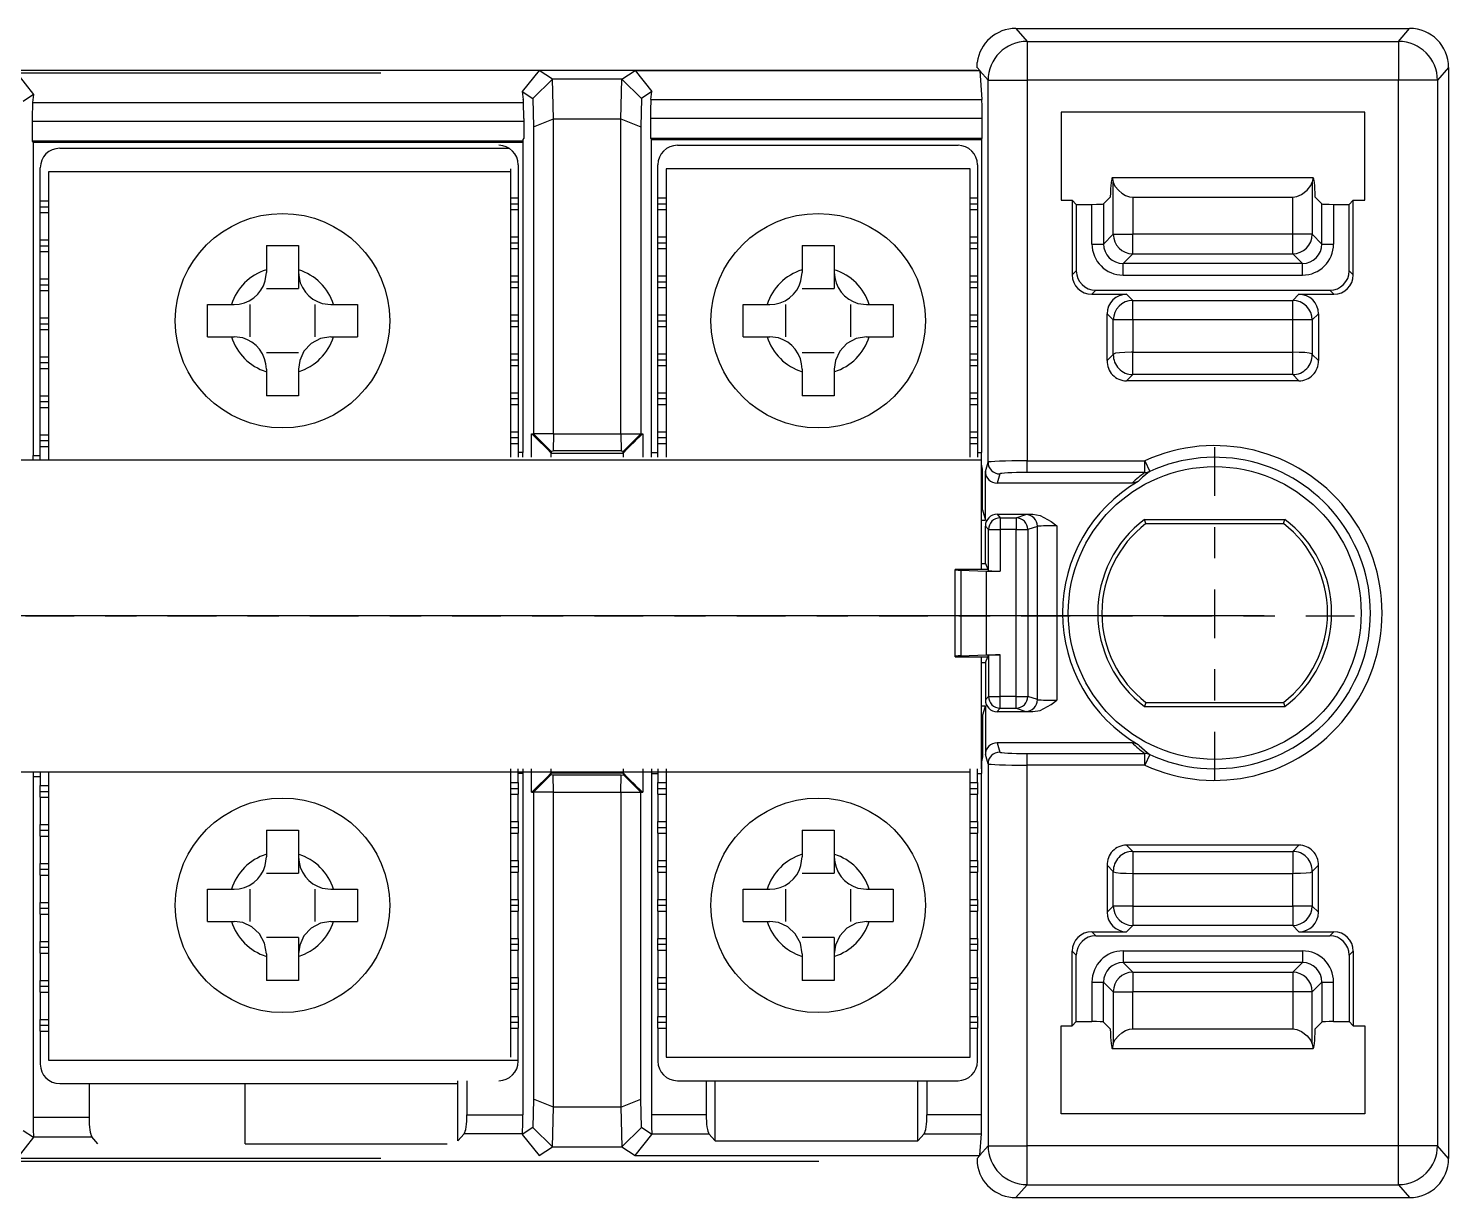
# Model space of a CAD drawing. Header units: millimetres. Extents: x 0 to 900, y 0 to 297.
# Drawn here: x 662.461 to 667.015, y 169.627 to 173.377 of the extents above; entities that cross this region are included whole.
import ezdxf

# ---------------------------------------------------------------- set-up
doc = ezdxf.new("R2010")
doc.units = ezdxf.units.MM
doc.linetypes.add('CENTER', pattern=[2, 1.25, -0.25, 0.25, -0.25])

# ---------------------------------------------------------------- blocks, each defined once
blk = doc.blocks.new('HFTB-303')
for p, q in [((42.961, 15.076), (53.061, 15.076)), ((42.961, 15.076), (43.246, 14.744)), ((52.776, 14.744), (53.061, 15.076)), ((43.246, 14.744), (52.776, 14.744)), ((43.246, 14.744), (43.246, 13.744)), ((52.776, 14.744), (52.776, 13.744)), ((41.969, 14), (6.092, 14)), ((17.332, 13.924), (17.762, 13.377)), ((26.668, 13.924), (17.332, 13.924)), ((30.729, 14), (30.299, 13.454)), ((31.073, 13.771), (30.729, 14)), ((32.849, 13.771), (33.193, 14)), ((33.193, 14), (33.624, 13.454)), ((33.193, 14), (42.034, 14)), ((42.034, 14), (41.969, 14.076)), ((42.035, 13.991), (42.089, 13.253)), ((42.246, 13.744), (42.035, 13.991)), ((54.061, 14.076), (53.776, 13.744)), ((54.061, 14.076), (54.061, -13.924)), ((30.568, 13.274), (31.073, 13.771)), ((31.099, 12.753), (31.073, 13.771)), ((32.849, 13.771), (31.073, 13.771)), ((32.823, 12.753), (32.849, 13.771)), ((32.849, 13.771), (33.355, 13.274)), ((42.246, 13.744), (43.246, 13.744)), ((42.246, 3.944), (42.246, 13.744)), ((52.776, 13.744), (43.246, 13.744)), ((43.246, 13.744), (43.246, 3.98)), ((53.776, 13.744), (52.776, 13.744)), ((52.776, -13.592), (52.776, 13.744)), ((53.776, 13.744), (53.776, -13.592)), ((17.762, 13.377), (17.494, 13.198)), ((17.762, 13.377), (17.737, 13.177)), ((17.737, 13.177), (30.329, 13.177)), ((30.299, 13.454), (30.324, 13.253)), ((30.299, 13.454), (30.568, 13.274)), ((30.568, 13.274), (30.586, 12.549)), ((33.355, 13.274), (33.336, 12.549)), ((33.624, 13.454), (33.355, 13.274)), ((33.598, 13.253), (33.624, 13.454)), ((33.598, 13.253), (42.089, 13.253)), ((30.335, 12.764), (30.335, 12.258)), ((30.586, 12.549), (31.099, 12.753)), ((31.099, 4.676), (31.099, 12.753)), ((31.099, 12.753), (32.823, 12.753)), ((32.823, 12.753), (33.336, 12.549)), ((32.823, 4.676), (32.823, 12.753)), ((33.588, 12.764), (33.588, 12.258)), ((42.095, 12.764), (33.588, 12.764)), ((42.095, 12.258), (42.095, 12.764)), ((51.912, 12.927), (44.118, 12.927)), ((44.118, 12.927), (44.118, 10.666)), ((51.912, 10.666), (51.912, 12.927)), ((17.726, 12.687), (17.726, 12.181)), ((30.335, 12.687), (17.726, 12.687)), ((30.586, 12.549), (30.586, 4.676)), ((33.336, 12.549), (33.336, 4.676)), ((17.726, 12.181), (17.75, 12.15)), ((30.311, 12.181), (17.726, 12.181)), ((17.75, 12.15), (17.75, 4.119)), ((30.311, 12.15), (17.75, 12.15)), ((30.335, 12.258), (30.311, 12.226)), ((30.311, 12.226), (30.311, 4.195)), ((33.588, 12.258), (33.611, 12.226)), ((33.588, 12.258), (42.095, 12.258)), ((33.611, 4.195), (33.611, 12.226)), ((33.611, 12.226), (42.081, 12.226)), ((34.276, 12.076), (41.476, 12.076)), ((42.081, 12.226), (42.095, 12.258)), ((42.081, 12.226), (42.081, 4.195)), ((18.433, 12), (29.96, 12)), ((17.933, 10.65), (17.933, 11.5)), ((18.145, 11.4), (18.145, 4)), ((30.007, 11.4), (18.145, 11.4)), ((30.007, 4.076), (30.007, 11.476)), ((30.194, 11.576), (30.194, 10.726)), ((33.776, 10.726), (33.776, 11.576)), ((41.789, 11.476), (33.989, 11.476)), ((33.989, 11.476), (33.989, 4.076)), ((41.789, 4.076), (41.789, 11.476)), ((41.976, 11.576), (41.976, 10.726)), ((50.59, 11.246), (45.433, 11.246)), ((45.46, 9.793), (45.46, 11.13)), ((50.562, 11.13), (50.562, 9.793)), ((17.933, 10.65), (18.145, 10.65)), ((17.933, 10.5), (17.933, 10.65)), ((30.007, 10.726), (30.194, 10.726)), ((30.007, 10.576), (30.194, 10.576)), ((30.194, 10.726), (30.194, 10.576)), ((30.194, 10.576), (30.194, 10.426)), ((33.776, 10.726), (33.989, 10.726)), ((33.776, 10.576), (33.776, 10.726)), ((33.776, 10.426), (33.776, 10.576)), ((33.776, 10.576), (33.989, 10.576)), ((41.789, 10.726), (41.976, 10.726)), ((41.789, 10.576), (41.976, 10.576)), ((41.976, 10.726), (41.976, 10.576)), ((41.976, 10.576), (41.976, 10.426)), ((44.118, 10.666), (44.406, 10.666)), ((44.406, 10.666), (44.406, 8.753)), ((44.511, 10.561), (44.406, 10.666)), ((45.38, 10.744), (45.212, 10.576)), ((45.212, 10.576), (45.212, 9.544)), ((45.96, 10.744), (50.063, 10.744)), ((45.96, 10.744), (45.96, 9.793)), ((50.063, 9.793), (50.063, 10.744)), ((50.811, 10.576), (50.642, 10.744)), ((50.811, 9.544), (50.811, 10.576)), ((51.616, 10.666), (51.511, 10.561)), ((51.616, 8.753), (51.616, 10.666)), ((51.616, 10.666), (51.912, 10.666)), ((17.933, 10.5), (18.145, 10.5)), ((17.933, 10.35), (17.933, 10.5)), ((17.933, 10.35), (18.145, 10.35)), ((17.933, 9.65), (17.933, 10.35)), ((30.007, 10.426), (30.194, 10.426)), ((30.194, 10.426), (30.194, 9.726)), ((33.776, 10.426), (33.989, 10.426)), ((33.776, 9.726), (33.776, 10.426)), ((41.789, 10.426), (41.976, 10.426)), ((41.976, 10.426), (41.976, 9.726)), ((44.511, 10.561), (44.511, 8.858)), ((44.511, 10.561), (44.912, 10.561)), ((44.912, 9.544), (44.912, 10.561)), ((51.11, 10.561), (51.511, 10.561)), ((51.11, 10.561), (51.11, 9.544)), ((51.511, 8.858), (51.511, 10.561)), ((17.933, 9.65), (18.145, 9.65)), ((17.933, 9.5), (17.933, 9.65)), ((17.933, 9.5), (18.145, 9.5)), ((17.933, 9.35), (17.933, 9.5)), ((30.007, 9.726), (30.194, 9.726)), ((30.007, 9.576), (30.194, 9.576)), ((30.194, 9.726), (30.194, 9.576)), ((30.194, 9.576), (30.194, 9.426)), ((33.776, 9.726), (33.989, 9.726)), ((33.776, 9.576), (33.776, 9.726)), ((33.776, 9.576), (33.989, 9.576)), ((33.776, 9.426), (33.776, 9.576)), ((41.789, 9.726), (41.976, 9.726)), ((41.789, 9.576), (41.976, 9.576)), ((41.976, 9.726), (41.976, 9.576)), ((41.976, 9.576), (41.976, 9.426)), ((44.912, 9.544), (45.212, 9.544)), ((45.46, 9.793), (45.212, 9.544)), ((45.46, 9.793), (45.96, 9.793)), ((50.063, 9.793), (45.96, 9.793)), ((45.96, 9.294), (45.96, 9.793)), ((50.562, 9.793), (50.063, 9.793)), ((50.063, 9.294), (50.063, 9.793)), ((50.811, 9.544), (50.562, 9.793)), ((50.811, 9.544), (51.11, 9.544)), ((17.933, 9.35), (18.145, 9.35)), ((17.933, 8.65), (17.933, 9.35)), ((30.007, 9.426), (30.194, 9.426)), ((30.194, 9.426), (30.194, 8.726)), ((33.776, 8.726), (33.776, 9.426)), ((33.776, 9.426), (33.989, 9.426)), ((41.789, 9.426), (41.976, 9.426)), ((41.976, 9.426), (41.976, 8.726)), ((45.711, 9.045), (45.96, 9.294)), ((45.96, 9.294), (50.063, 9.294)), ((50.063, 9.294), (50.311, 9.045)), ((23.732, 8.886), (23.732, 8.817)), ((24.56, 8.886), (24.56, 8.817)), ((24.56, 8.817), (24.56, 8.404)), ((37.475, 8.886), (37.475, 8.817)), ((38.302, 8.886), (38.302, 8.817)), ((38.302, 8.817), (38.302, 8.404)), ((44.406, 8.753), (44.511, 8.858)), ((50.311, 9.045), (45.711, 9.045)), ((45.711, 8.745), (45.711, 9.045)), ((45.711, 8.745), (50.311, 8.745)), ((50.311, 8.745), (50.311, 9.045)), ((51.511, 8.858), (51.616, 8.753)), ((17.933, 8.65), (18.145, 8.65)), ((17.933, 8.5), (17.933, 8.65)), ((17.933, 8.5), (18.145, 8.5)), ((17.933, 8.35), (17.933, 8.5)), ((23.732, 8.404), (24.56, 8.404)), ((30.007, 8.726), (30.194, 8.726)), ((30.007, 8.576), (30.194, 8.576)), ((30.007, 8.426), (30.194, 8.426)), ((30.194, 8.726), (30.194, 8.576)), ((30.194, 8.576), (30.194, 8.426)), ((30.194, 8.426), (30.194, 7.726)), ((33.776, 8.726), (33.989, 8.726)), ((33.776, 8.576), (33.776, 8.726)), ((33.776, 8.576), (33.989, 8.576)), ((33.776, 8.426), (33.776, 8.576)), ((33.776, 8.426), (33.989, 8.426)), ((33.776, 7.726), (33.776, 8.426)), ((37.475, 8.404), (38.302, 8.404)), ((41.789, 8.726), (41.976, 8.726)), ((41.789, 8.576), (41.976, 8.576)), ((41.789, 8.426), (41.976, 8.426)), ((41.976, 8.726), (41.976, 8.576)), ((41.976, 8.576), (41.976, 8.426)), ((41.976, 8.426), (41.976, 7.726)), ((17.933, 8.35), (18.145, 8.35)), ((17.933, 7.65), (17.933, 8.35)), ((45.011, 8.359), (44.906, 8.254)), ((44.906, 8.254), (45.801, 8.254)), ((45.011, 8.359), (51.012, 8.359)), ((45.801, 8.254), (45.96, 8.095)), ((45.96, 7.596), (45.96, 8.095)), ((45.96, 8.095), (50.063, 8.095)), ((50.063, 8.095), (50.222, 8.254)), ((50.063, 7.596), (50.063, 8.095)), ((50.222, 8.254), (51.117, 8.254)), ((51.117, 8.254), (51.012, 8.359)), ((22.836, 7.99), (22.905, 7.99)), ((23.319, 7.163), (23.319, 7.99)), ((24.973, 7.99), (24.973, 7.163)), ((25.387, 7.99), (25.455, 7.99)), ((30.007, 7.726), (30.194, 7.726)), ((30.194, 7.726), (30.194, 7.576)), ((33.776, 7.726), (33.989, 7.726)), ((33.776, 7.576), (33.776, 7.726)), ((36.579, 7.99), (36.648, 7.99)), ((37.061, 7.163), (37.061, 7.99)), ((38.716, 7.99), (38.716, 7.163)), ((39.13, 7.99), (39.198, 7.99)), ((41.789, 7.726), (41.976, 7.726)), ((41.976, 7.726), (41.976, 7.576)), ((45.302, 6.551), (45.302, 7.755)), ((45.46, 7.596), (45.302, 7.755)), ((50.721, 7.755), (50.562, 7.596)), ((50.721, 7.755), (50.721, 6.551)), ((17.933, 7.65), (18.145, 7.65)), ((17.933, 7.5), (17.933, 7.65)), ((17.933, 7.5), (18.145, 7.5)), ((17.933, 7.35), (17.933, 7.5)), ((17.933, 7.35), (18.145, 7.35)), ((17.933, 6.65), (17.933, 7.35)), ((30.007, 7.576), (30.194, 7.576)), ((30.007, 7.426), (30.194, 7.426)), ((30.194, 7.576), (30.194, 7.426)), ((30.194, 7.426), (30.194, 6.726)), ((33.776, 7.576), (33.989, 7.576)), ((33.776, 7.426), (33.776, 7.576)), ((33.776, 6.726), (33.776, 7.426)), ((33.776, 7.426), (33.989, 7.426)), ((41.789, 7.576), (41.976, 7.576)), ((41.789, 7.426), (41.976, 7.426)), ((41.976, 7.576), (41.976, 7.426)), ((41.976, 7.426), (41.976, 6.726)), ((45.46, 6.709), (45.46, 7.596)), ((45.96, 7.596), (45.46, 7.596)), ((45.96, 7.596), (45.96, 6.765)), ((50.063, 7.596), (45.96, 7.596)), ((50.063, 6.765), (50.063, 7.596)), ((50.562, 7.596), (50.063, 7.596)), ((50.562, 7.596), (50.562, 6.709)), ((22.836, 7.163), (22.905, 7.163)), ((25.387, 7.163), (25.455, 7.163)), ((36.579, 7.163), (36.648, 7.163)), ((39.13, 7.163), (39.198, 7.163)), ((17.933, 6.65), (18.145, 6.65)), ((17.933, 6.5), (17.933, 6.65)), ((24.56, 6.749), (23.732, 6.749)), ((30.007, 6.726), (30.194, 6.726)), ((30.007, 6.576), (30.194, 6.576)), ((30.194, 6.726), (30.194, 6.576)), ((30.194, 6.576), (30.194, 6.426)), ((33.776, 6.726), (33.989, 6.726)), ((33.776, 6.576), (33.776, 6.726)), ((33.776, 6.576), (33.989, 6.576)), ((33.776, 6.426), (33.776, 6.576)), ((38.302, 6.749), (37.475, 6.749)), ((41.789, 6.726), (41.976, 6.726)), ((41.789, 6.576), (41.976, 6.576)), ((41.976, 6.726), (41.976, 6.576)), ((41.976, 6.576), (41.976, 6.426)), ((45.302, 6.551), (45.46, 6.709)), ((45.96, 6.765), (50.063, 6.765)), ((45.96, 6.194), (45.96, 6.765)), ((50.063, 6.194), (50.063, 6.765)), ((50.562, 6.709), (50.721, 6.551)), ((17.933, 6.5), (18.145, 6.5)), ((17.933, 6.35), (17.933, 6.5)), ((17.933, 6.35), (18.145, 6.35)), ((17.933, 5.65), (17.933, 6.35)), ((23.732, 6.335), (23.732, 6.267)), ((24.56, 6.335), (24.56, 6.267)), ((30.007, 6.426), (30.194, 6.426)), ((30.194, 6.426), (30.194, 5.726)), ((33.776, 6.426), (33.989, 6.426)), ((33.776, 5.726), (33.776, 6.426)), ((37.475, 6.335), (37.475, 6.267)), ((38.302, 6.335), (38.302, 6.267)), ((41.789, 6.426), (41.976, 6.426)), ((41.976, 6.426), (41.976, 5.726)), ((45.96, 6.194), (45.801, 6.035)), ((50.063, 6.194), (45.96, 6.194)), ((50.222, 6.035), (50.063, 6.194)), ((50.222, 6.035), (45.801, 6.035)), ((17.933, 5.65), (18.145, 5.65)), ((17.933, 5.5), (17.933, 5.65)), ((17.933, 5.5), (18.145, 5.5)), ((17.933, 5.35), (17.933, 5.5)), ((30.007, 5.726), (30.194, 5.726)), ((30.007, 5.576), (30.194, 5.576)), ((30.194, 5.726), (30.194, 5.576)), ((30.194, 5.576), (30.194, 5.426)), ((33.776, 5.576), (33.776, 5.726)), ((33.776, 5.726), (33.989, 5.726)), ((33.776, 5.576), (33.989, 5.576)), ((33.776, 5.426), (33.776, 5.576)), ((41.789, 5.726), (41.976, 5.726)), ((41.789, 5.576), (41.976, 5.576)), ((41.976, 5.726), (41.976, 5.576)), ((41.976, 5.576), (41.976, 5.426)), ((17.933, 5.35), (18.145, 5.35)), ((17.933, 4.65), (17.933, 5.35)), ((30.007, 5.426), (30.194, 5.426)), ((30.194, 5.426), (30.194, 4.726)), ((33.776, 5.426), (33.989, 5.426)), ((33.776, 4.726), (33.776, 5.426)), ((41.789, 5.426), (41.976, 5.426)), ((41.976, 5.426), (41.976, 4.726)), ((17.933, 4.65), (18.145, 4.65)), ((17.933, 4.5), (17.933, 4.65)), ((17.933, 4.5), (18.145, 4.5)), ((17.933, 4.35), (17.933, 4.5)), ((30.007, 4.726), (30.194, 4.726)), ((30.007, 4.576), (30.194, 4.576)), ((30.007, 4.426), (30.194, 4.426)), ((30.194, 4.726), (30.194, 4.576)), ((30.194, 4.576), (30.194, 4.426)), ((30.194, 4.426), (30.194, 4.076)), ((30.532, 4.676), (30.586, 4.676)), ((30.532, 4.076), (30.532, 4.676)), ((31.099, 4.676), (30.586, 4.676)), ((30.586, 4.676), (31.03, 4.232)), ((31.099, 4.676), (31.088, 4.234)), ((31.099, 4.676), (32.823, 4.676)), ((32.823, 4.676), (32.835, 4.234)), ((32.823, 4.676), (33.336, 4.676)), ((32.892, 4.232), (33.336, 4.676)), ((33.336, 4.676), (33.391, 4.676)), ((33.391, 4.676), (33.391, 4.076)), ((33.776, 4.576), (33.776, 4.726)), ((33.776, 4.726), (33.989, 4.726)), ((33.776, 4.426), (33.776, 4.576)), ((33.776, 4.576), (33.989, 4.576)), ((33.776, 4.426), (33.989, 4.426)), ((33.776, 4.076), (33.776, 4.426)), ((41.789, 4.726), (41.976, 4.726)), ((41.789, 4.576), (41.976, 4.576)), ((41.789, 4.426), (41.976, 4.426)), ((41.976, 4.726), (41.976, 4.576)), ((41.976, 4.576), (41.976, 4.426)), ((41.976, 4.426), (41.976, 4.076)), ((17.75, 4), (17.75, 4.119)), ((17.75, 4.119), (17.933, 4.119)), ((17.933, 4.35), (18.145, 4.35)), ((17.933, 4), (17.933, 4.35)), ((30.311, 4.195), (30.194, 4.195)), ((30.311, 4.076), (30.311, 4.195)), ((31.03, 4.232), (31.088, 4.234)), ((31.03, 4.232), (31.044, 4.176)), ((31.044, 4.176), (31.031, 4.189)), ((31.031, 4.189), (31.031, 4.076)), ((31.044, 4.176), (32.878, 4.176)), ((32.835, 4.234), (31.088, 4.234)), ((32.835, 4.234), (32.892, 4.232)), ((32.878, 4.176), (32.892, 4.232)), ((32.891, 4.189), (32.878, 4.176)), ((32.891, 4.076), (32.891, 4.189)), ((33.611, 4.076), (33.611, 4.195)), ((33.611, 4.195), (33.776, 4.195)), ((41.976, 4.195), (42.081, 4.195)), ((42.079, 1.197), (42.079, 4.076)), ((42.081, 3.895), (42.081, 4.195)), ((42.079, 4), (5.982, 4)), ((42.104, 3.764), (42.081, 3.895)), ((42.104, 2.721), (42.104, 3.764)), ((42.179, 3.708), (42.246, 3.944)), ((42.179, 2.459), (42.179, 3.708)), ((42.546, 3.645), (42.479, 3.407)), ((43.246, 3.681), (43.246, 3.98)), ((43.246, 3.98), (46.271, 3.98)), ((46.271, 3.681), (43.246, 3.681)), ((46.271, 3.681), (46.271, 3.98)), ((46.271, 3.98), (46.396, 3.708)), ((45.942, 3.407), (42.479, 3.407)), ((42.104, 2.721), (42.079, 2.721)), ((42.104, 2.721), (42.179, 2.459)), ((42.479, 2.608), (43.393, 2.608)), ((42.479, 2.608), (42.557, 2.517)), ((42.966, 2.517), (43.214, 2.6)), ((42.079, 2.459), (42.179, 2.459)), ((42.179, 1.344), (42.179, 2.308)), ((42.257, 2.217), (42.179, 2.308)), ((42.257, 2.217), (42.557, 2.217)), ((42.257, 1.162), (42.257, 2.217)), ((42.557, 2.517), (42.557, 2.217)), ((42.557, 2.517), (42.966, 2.517)), ((42.557, 2.217), (42.557, 1.152)), ((42.966, 2.217), (42.557, 2.217)), ((42.966, 2.517), (42.966, 2.217)), ((42.966, 2.217), (43.265, 2.217)), ((42.966, -2.064), (42.966, 2.217)), ((43.514, 2.3), (43.265, 2.217)), ((43.265, 2.217), (43.265, -2.064)), ((43.514, -2.147), (43.514, 2.3)), ((44.013, 2.313), (44.013, -2.16)), ((46.261, 2.476), (49.861, 2.476)), ((46.296, 2.372), (49.826, 2.372)), ((41.4, 1.197), (41.4, 1.187)), ((41.4, 1.197), (42.235, 1.197)), ((41.4, -1.034), (41.4, 1.187)), ((41.547, 1.175), (42.2, 1.152)), ((41.547, 1.175), (41.547, -1.022)), ((42.079, 1.344), (42.179, 1.344)), ((42.179, 1.344), (42.239, 1.205)), ((42.2, 1.152), (42.2, -0.999)), ((42.2, 1.152), (42.557, 1.152)), ((42.235, 1.197), (42.239, 1.205)), ((42.239, 1.205), (42.257, 1.162)), ((41.4, -1.045), (41.4, -1.034)), ((41.4, -1.045), (42.235, -1.045)), ((41.547, -1.022), (42.2, -0.999)), ((42.079, -3.924), (42.079, -1.045)), ((42.179, -1.191), (42.239, -1.052)), ((42.2, -0.999), (42.557, -0.999)), ((42.235, -1.045), (42.239, -1.052)), ((42.239, -1.052), (42.257, -1.009)), ((42.257, -1.009), (42.257, -2.064)), ((42.557, -2.064), (42.557, -0.999)), ((42.079, -1.191), (42.179, -1.191)), ((42.179, -1.191), (42.179, -2.155)), ((42.257, -2.064), (42.179, -2.155)), ((42.257, -2.064), (42.557, -2.064)), ((42.966, -2.064), (42.557, -2.064)), ((42.557, -2.364), (42.557, -2.064)), ((42.966, -2.064), (43.265, -2.064)), ((42.966, -2.364), (42.966, -2.064)), ((43.514, -2.147), (43.265, -2.064)), ((42.079, -2.307), (42.179, -2.307)), ((42.104, -2.569), (42.179, -2.307)), ((42.179, -2.307), (42.179, -3.555)), ((42.479, -2.455), (42.557, -2.364)), ((42.479, -2.455), (43.393, -2.455)), ((42.557, -2.364), (42.966, -2.364)), ((42.966, -2.364), (43.214, -2.447)), ((46.261, -2.324), (49.861, -2.324)), ((46.296, -2.219), (49.826, -2.219)), ((42.104, -2.569), (42.079, -2.569)), ((42.104, -2.569), (42.104, -3.612)), ((45.942, -3.255), (42.479, -3.255)), ((42.479, -3.255), (42.546, -3.492)), ((42.104, -3.612), (42.081, -3.743)), ((42.246, -3.792), (42.179, -3.555)), ((43.246, -3.828), (43.246, -3.528)), ((43.246, -3.528), (46.271, -3.528)), ((46.271, -3.828), (46.271, -3.528)), ((46.396, -3.555), (46.271, -3.828)), ((5.982, -4), (41.789, -4)), ((17.75, -4), (17.75, -4.119)), ((17.933, -4), (17.933, -4.35)), ((18.145, -4), (18.145, -11.4)), ((30.007, -11.324), (30.007, -3.924)), ((30.194, -4.274), (30.194, -3.924)), ((30.311, -3.924), (30.311, -4.043)), ((30.532, -4.524), (30.532, -3.924)), ((31.031, -3.924), (31.031, -4.037)), ((32.891, -4.037), (32.891, -3.924)), ((33.391, -3.924), (33.391, -4.524)), ((33.611, -3.924), (33.611, -4.043)), ((33.776, -3.924), (33.776, -4.274)), ((33.989, -3.924), (33.989, -11.324)), ((41.789, -11.324), (41.789, -3.924)), ((41.976, -4.274), (41.976, -3.924)), ((42.081, -3.743), (42.081, -4.043)), ((42.246, -3.792), (42.246, -13.592)), ((46.271, -3.828), (43.246, -3.828)), ((43.246, -13.592), (43.246, -3.828)), ((17.75, -4.119), (17.75, -12.872)), ((17.75, -4.119), (17.933, -4.119)), ((17.933, -4.35), (18.145, -4.35)), ((17.933, -4.5), (17.933, -4.35)), ((30.007, -4.274), (30.194, -4.274)), ((30.311, -4.043), (30.194, -4.043)), ((30.194, -4.274), (30.194, -4.424)), ((30.311, -4.043), (30.311, -12.796)), ((30.586, -4.524), (31.03, -4.08)), ((31.03, -4.08), (31.044, -4.024)), ((31.088, -4.082), (31.03, -4.08)), ((31.044, -4.024), (31.031, -4.037)), ((31.044, -4.024), (32.878, -4.024)), ((31.099, -4.524), (31.088, -4.082)), ((32.835, -4.082), (31.088, -4.082)), ((32.823, -4.524), (32.835, -4.082)), ((32.835, -4.082), (32.892, -4.08)), ((32.878, -4.024), (32.892, -4.08)), ((32.891, -4.037), (32.878, -4.024)), ((32.892, -4.08), (33.336, -4.524)), ((33.611, -4.043), (33.611, -12.796)), ((33.611, -4.043), (33.776, -4.043)), ((33.776, -4.424), (33.776, -4.274)), ((33.776, -4.274), (33.989, -4.274)), ((41.789, -4.274), (41.976, -4.274)), ((41.976, -4.043), (42.081, -4.043)), ((41.976, -4.274), (41.976, -4.424)), ((42.081, -12.796), (42.081, -4.043)), ((17.933, -4.5), (18.145, -4.5)), ((17.933, -4.65), (17.933, -4.5)), ((17.933, -4.65), (18.145, -4.65)), ((17.933, -4.65), (17.933, -5.35)), ((30.007, -4.424), (30.194, -4.424)), ((30.007, -4.574), (30.194, -4.574)), ((30.194, -4.424), (30.194, -4.574)), ((30.194, -5.274), (30.194, -4.574)), ((30.532, -4.524), (30.586, -4.524)), ((31.099, -4.524), (30.586, -4.524)), ((30.586, -4.524), (30.586, -12.396)), ((31.099, -12.601), (31.099, -4.524)), ((31.099, -4.524), (32.823, -4.524)), ((32.823, -4.524), (32.823, -12.601)), ((32.823, -4.524), (33.336, -4.524)), ((33.336, -12.396), (33.336, -4.524)), ((33.336, -4.524), (33.391, -4.524)), ((33.776, -4.424), (33.989, -4.424)), ((33.776, -4.574), (33.776, -4.424)), ((33.776, -4.574), (33.989, -4.574)), ((33.776, -4.574), (33.776, -5.274)), ((41.789, -4.424), (41.976, -4.424)), ((41.789, -4.574), (41.976, -4.574)), ((41.976, -4.424), (41.976, -4.574)), ((41.976, -5.274), (41.976, -4.574)), ((17.933, -5.35), (18.145, -5.35)), ((17.933, -5.5), (17.933, -5.35)), ((30.007, -5.274), (30.194, -5.274)), ((30.007, -5.424), (30.194, -5.424)), ((30.194, -5.274), (30.194, -5.424)), ((30.194, -5.424), (30.194, -5.574)), ((33.776, -5.424), (33.776, -5.274)), ((33.776, -5.274), (33.989, -5.274)), ((33.776, -5.424), (33.989, -5.424)), ((33.776, -5.574), (33.776, -5.424)), ((41.789, -5.274), (41.976, -5.274)), ((41.789, -5.424), (41.976, -5.424)), ((41.976, -5.274), (41.976, -5.424)), ((41.976, -5.424), (41.976, -5.574)), ((17.933, -5.5), (18.145, -5.5)), ((17.933, -5.65), (17.933, -5.5)), ((17.933, -5.65), (18.145, -5.65)), ((17.933, -5.65), (17.933, -6.35)), ((30.007, -5.574), (30.194, -5.574)), ((30.194, -6.274), (30.194, -5.574)), ((33.776, -5.574), (33.776, -6.274)), ((33.776, -5.574), (33.989, -5.574)), ((41.789, -5.574), (41.976, -5.574)), ((41.976, -6.274), (41.976, -5.574)), ((23.732, -6.114), (23.732, -6.183)), ((24.56, -6.114), (24.56, -6.183)), ((24.56, -6.183), (24.56, -6.596)), ((37.475, -6.114), (37.475, -6.183)), ((38.302, -6.114), (38.302, -6.183)), ((38.302, -6.183), (38.302, -6.596)), ((50.222, -5.882), (45.801, -5.882)), ((45.801, -5.882), (45.96, -6.041)), ((45.96, -6.041), (45.96, -6.613)), ((45.96, -6.041), (50.063, -6.041)), ((50.063, -6.041), (50.222, -5.882)), ((50.063, -6.041), (50.063, -6.613)), ((17.933, -6.35), (18.145, -6.35)), ((17.933, -6.5), (17.933, -6.35)), ((17.933, -6.5), (18.145, -6.5)), ((17.933, -6.65), (17.933, -6.5)), ((30.007, -6.274), (30.194, -6.274)), ((30.007, -6.424), (30.194, -6.424)), ((30.194, -6.274), (30.194, -6.424)), ((30.194, -6.424), (30.194, -6.574)), ((33.776, -6.274), (33.989, -6.274)), ((33.776, -6.424), (33.776, -6.274)), ((33.776, -6.424), (33.989, -6.424)), ((33.776, -6.574), (33.776, -6.424)), ((41.789, -6.274), (41.976, -6.274)), ((41.789, -6.424), (41.976, -6.424)), ((41.976, -6.274), (41.976, -6.424)), ((41.976, -6.424), (41.976, -6.574)), ((45.46, -6.557), (45.302, -6.398)), ((45.302, -6.398), (45.302, -7.602)), ((45.46, -7.443), (45.46, -6.557)), ((50.721, -6.398), (50.562, -6.557)), ((50.562, -6.557), (50.562, -7.443)), ((50.721, -7.602), (50.721, -6.398)), ((17.933, -6.65), (18.145, -6.65)), ((17.933, -6.65), (17.933, -7.35)), ((23.732, -6.596), (24.56, -6.596)), ((30.007, -6.574), (30.194, -6.574)), ((30.194, -7.274), (30.194, -6.574)), ((33.776, -6.574), (33.776, -7.274)), ((33.776, -6.574), (33.989, -6.574)), ((37.475, -6.596), (38.302, -6.596)), ((41.789, -6.574), (41.976, -6.574)), ((41.976, -7.274), (41.976, -6.574)), ((50.063, -6.613), (45.96, -6.613)), ((45.96, -6.613), (45.96, -7.443)), ((50.063, -7.443), (50.063, -6.613)), ((22.836, -7.01), (22.905, -7.01)), ((23.319, -7.837), (23.319, -7.01)), ((24.973, -7.01), (24.973, -7.837)), ((25.387, -7.01), (25.455, -7.01)), ((30.007, -7.274), (30.194, -7.274)), ((30.194, -7.274), (30.194, -7.424)), ((33.776, -7.274), (33.989, -7.274)), ((33.776, -7.424), (33.776, -7.274)), ((36.579, -7.01), (36.648, -7.01)), ((37.061, -7.837), (37.061, -7.01)), ((38.716, -7.01), (38.716, -7.837)), ((39.13, -7.01), (39.198, -7.01)), ((41.789, -7.274), (41.976, -7.274)), ((41.976, -7.274), (41.976, -7.424)), ((17.933, -7.35), (18.145, -7.35)), ((17.933, -7.5), (17.933, -7.35)), ((17.933, -7.5), (18.145, -7.5)), ((17.933, -7.65), (17.933, -7.5)), ((17.933, -7.65), (18.145, -7.65)), ((17.933, -7.65), (17.933, -8.35)), ((30.007, -7.424), (30.194, -7.424)), ((30.007, -7.574), (30.194, -7.574)), ((30.194, -7.424), (30.194, -7.574)), ((30.194, -8.274), (30.194, -7.574)), ((33.776, -7.424), (33.989, -7.424)), ((33.776, -7.574), (33.776, -7.424)), ((33.776, -7.574), (33.989, -7.574)), ((33.776, -7.574), (33.776, -8.274)), ((41.789, -7.424), (41.976, -7.424)), ((41.789, -7.574), (41.976, -7.574)), ((41.976, -7.424), (41.976, -7.574)), ((41.976, -8.274), (41.976, -7.574)), ((45.302, -7.602), (45.46, -7.443)), ((45.96, -7.443), (45.46, -7.443)), ((45.96, -7.443), (45.96, -7.943)), ((45.96, -7.443), (50.063, -7.443)), ((50.063, -7.443), (50.063, -7.943)), ((50.562, -7.443), (50.063, -7.443)), ((50.562, -7.443), (50.721, -7.602)), ((22.836, -7.837), (22.905, -7.837)), ((25.387, -7.837), (25.455, -7.837)), ((36.579, -7.837), (36.648, -7.837)), ((39.13, -7.837), (39.198, -7.837)), ((45.96, -7.943), (45.801, -8.101)), ((50.063, -7.943), (45.96, -7.943)), ((50.222, -8.101), (50.063, -7.943)), ((17.933, -8.35), (18.145, -8.35)), ((17.933, -8.5), (17.933, -8.35)), ((24.56, -8.251), (23.732, -8.251)), ((24.56, -8.251), (24.56, -8.665)), ((30.007, -8.274), (30.194, -8.274)), ((30.194, -8.274), (30.194, -8.424)), ((33.776, -8.274), (33.989, -8.274)), ((33.776, -8.424), (33.776, -8.274)), ((38.302, -8.251), (37.475, -8.251)), ((38.302, -8.251), (38.302, -8.665)), ((41.789, -8.274), (41.976, -8.274)), ((41.976, -8.274), (41.976, -8.424)), ((44.906, -8.101), (45.801, -8.101)), ((45.011, -8.206), (44.906, -8.101)), ((45.011, -8.206), (51.012, -8.206)), ((50.222, -8.101), (51.117, -8.101)), ((51.117, -8.101), (51.012, -8.206)), ((17.933, -8.5), (18.145, -8.5)), ((17.933, -8.65), (17.933, -8.5)), ((17.933, -8.65), (18.145, -8.65)), ((17.933, -8.65), (17.933, -9.35)), ((23.732, -8.665), (23.732, -8.733)), ((24.56, -8.665), (24.56, -8.733)), ((30.007, -8.424), (30.194, -8.424)), ((30.007, -8.574), (30.194, -8.574)), ((30.194, -8.424), (30.194, -8.574)), ((30.194, -9.274), (30.194, -8.574)), ((33.776, -8.424), (33.989, -8.424)), ((33.776, -8.574), (33.776, -8.424)), ((33.776, -8.574), (33.989, -8.574)), ((33.776, -8.574), (33.776, -9.274)), ((37.475, -8.665), (37.475, -8.733)), ((38.302, -8.665), (38.302, -8.733)), ((41.789, -8.424), (41.976, -8.424)), ((41.789, -8.574), (41.976, -8.574)), ((41.976, -8.424), (41.976, -8.574)), ((41.976, -9.274), (41.976, -8.574)), ((44.406, -10.513), (44.406, -8.601)), ((44.406, -8.601), (44.511, -8.705)), ((44.511, -10.408), (44.511, -8.705)), ((45.711, -8.593), (45.711, -8.892)), ((45.711, -8.593), (50.311, -8.593)), ((50.311, -8.593), (50.311, -8.892)), ((51.511, -8.705), (51.616, -8.601)), ((51.511, -8.705), (51.511, -10.408)), ((51.616, -8.601), (51.616, -10.513)), ((45.711, -8.892), (45.96, -9.141)), ((50.311, -8.892), (45.711, -8.892)), ((50.063, -9.141), (50.311, -8.892)), ((17.933, -9.35), (18.145, -9.35)), ((17.933, -9.5), (17.933, -9.35)), ((30.007, -9.274), (30.194, -9.274)), ((30.007, -9.424), (30.194, -9.424)), ((30.194, -9.274), (30.194, -9.424)), ((30.194, -9.424), (30.194, -9.574)), ((33.776, -9.424), (33.776, -9.274)), ((33.776, -9.274), (33.989, -9.274)), ((33.776, -9.424), (33.989, -9.424)), ((33.776, -9.574), (33.776, -9.424)), ((41.789, -9.274), (41.976, -9.274)), ((41.789, -9.424), (41.976, -9.424)), ((41.976, -9.274), (41.976, -9.424)), ((41.976, -9.424), (41.976, -9.574)), ((44.912, -9.392), (45.212, -9.392)), ((44.912, -9.392), (44.912, -10.408)), ((45.46, -9.64), (45.212, -9.392)), ((45.212, -10.423), (45.212, -9.392)), ((45.96, -9.141), (50.063, -9.141)), ((45.96, -9.141), (45.96, -9.64)), ((50.063, -9.141), (50.063, -9.64)), ((50.811, -9.392), (50.562, -9.64)), ((50.811, -9.392), (50.811, -10.423)), ((50.811, -9.392), (51.11, -9.392)), ((51.11, -10.408), (51.11, -9.392)), ((17.933, -9.5), (18.145, -9.5)), ((17.933, -9.65), (17.933, -9.5)), ((17.933, -9.65), (18.145, -9.65)), ((17.933, -9.65), (17.933, -10.35)), ((30.007, -9.574), (30.194, -9.574)), ((30.194, -10.274), (30.194, -9.574)), ((33.776, -9.574), (33.989, -9.574)), ((33.776, -9.574), (33.776, -10.274)), ((41.789, -9.574), (41.976, -9.574)), ((41.976, -10.274), (41.976, -9.574)), ((45.46, -9.64), (45.46, -10.977)), ((45.46, -9.64), (45.96, -9.64)), ((50.063, -9.64), (45.96, -9.64)), ((45.96, -10.592), (45.96, -9.64)), ((50.063, -9.64), (50.063, -10.592)), ((50.562, -9.64), (50.063, -9.64)), ((50.562, -10.977), (50.562, -9.64)), ((17.933, -10.35), (18.145, -10.35)), ((17.933, -10.5), (17.933, -10.35)), ((17.933, -10.5), (18.145, -10.5)), ((17.933, -10.65), (17.933, -10.5)), ((30.007, -10.274), (30.194, -10.274)), ((30.007, -10.424), (30.194, -10.424)), ((30.194, -10.274), (30.194, -10.424)), ((30.194, -10.424), (30.194, -10.574)), ((33.776, -10.424), (33.776, -10.274)), ((33.776, -10.274), (33.989, -10.274)), ((33.776, -10.574), (33.776, -10.424)), ((33.776, -10.424), (33.989, -10.424)), ((41.789, -10.274), (41.976, -10.274)), ((41.789, -10.424), (41.976, -10.424)), ((41.976, -10.274), (41.976, -10.424)), ((41.976, -10.424), (41.976, -10.574)), ((44.118, -12.775), (44.118, -10.513)), ((44.118, -10.513), (44.406, -10.513)), ((44.511, -10.408), (44.406, -10.513)), ((44.511, -10.408), (44.912, -10.408)), ((45.38, -10.592), (45.212, -10.423)), ((50.811, -10.423), (50.642, -10.592)), ((51.11, -10.408), (51.511, -10.408)), ((51.616, -10.513), (51.511, -10.408)), ((51.616, -10.513), (51.912, -10.513)), ((51.912, -10.513), (51.912, -12.775)), ((17.933, -10.65), (18.145, -10.65)), ((17.933, -10.65), (17.933, -11.5)), ((30.007, -10.574), (30.194, -10.574)), ((30.194, -11.424), (30.194, -10.574)), ((33.776, -10.574), (33.989, -10.574)), ((33.776, -10.574), (33.776, -11.424)), ((41.789, -10.574), (41.976, -10.574)), ((41.976, -11.424), (41.976, -10.574)), ((45.96, -10.592), (50.063, -10.592)), ((45.433, -11.094), (50.59, -11.094)), ((18.145, -11.4), (30.194, -11.4)), ((33.989, -11.324), (41.789, -11.324)), ((18.433, -12), (28.648, -12)), ((19.184, -12), (19.184, -12.872)), ((23.193, -13.547), (23.193, -12)), ((28.648, -13.471), (28.648, -11.924)), ((28.877, -11.924), (28.877, -12.796)), ((34.276, -11.924), (41.476, -11.924)), ((35.015, -11.924), (35.015, -12.796)), ((35.245, -13.471), (35.245, -11.924)), ((40.448, -13.471), (40.448, -11.924)), ((40.677, -11.924), (40.677, -12.796)), ((30.586, -12.396), (30.568, -13.122)), ((31.099, -12.601), (30.586, -12.396)), ((31.073, -13.618), (31.099, -12.601)), ((32.823, -12.601), (31.099, -12.601)), ((32.823, -12.601), (33.336, -12.396)), ((32.823, -12.601), (32.849, -13.618)), ((33.355, -13.122), (33.336, -12.396)), ((19.184, -12.872), (17.75, -12.872)), ((28.877, -12.796), (30.311, -12.796)), ((35.015, -12.796), (33.611, -12.796)), ((42.081, -12.796), (40.677, -12.796)), ((51.912, -12.775), (44.118, -12.775)), ((17.762, -13.377), (17.332, -13.924)), ((17.494, -13.198), (17.762, -13.377)), ((17.76, -13.362), (17.762, -13.377)), ((17.76, -13.362), (19.255, -13.362)), ((19.413, -13.547), (19.255, -13.362)), ((28.648, -13.471), (28.807, -13.286)), ((30.301, -13.286), (28.807, -13.286)), ((30.568, -13.122), (30.299, -13.301)), ((30.301, -13.286), (30.299, -13.301)), ((30.299, -13.301), (30.729, -13.847)), ((31.073, -13.618), (30.568, -13.122)), ((32.849, -13.618), (33.355, -13.122)), ((33.193, -13.847), (33.624, -13.301)), ((33.624, -13.301), (33.355, -13.122)), ((33.622, -13.286), (33.624, -13.301)), ((33.622, -13.286), (35.086, -13.286)), ((35.245, -13.471), (35.086, -13.286)), ((35.245, -13.471), (40.448, -13.471)), ((40.448, -13.471), (40.607, -13.286)), ((40.607, -13.286), (42.075, -13.286)), ((42.035, -13.838), (42.075, -13.286)), ((23.193, -13.547), (28.367, -13.547)), ((30.729, -13.847), (31.073, -13.618)), ((31.073, -13.618), (32.849, -13.618)), ((32.849, -13.618), (33.193, -13.847)), ((42.246, -13.592), (42.035, -13.838)), ((42.246, -13.592), (43.246, -13.592)), ((52.776, -13.592), (43.246, -13.592)), ((43.246, -14.592), (43.246, -13.592)), ((53.776, -13.592), (52.776, -13.592)), ((52.776, -14.592), (52.776, -13.592)), ((54.061, -13.924), (53.776, -13.592)), ((37.908, -14), (6.092, -14)), ((26.668, -13.924), (17.332, -13.924)), ((33.193, -13.847), (42.034, -13.847)), ((42.034, -13.847), (41.969, -13.924)), ((42.961, -14.924), (43.246, -14.592)), ((42.961, -14.924), (53.061, -14.924)), ((43.246, -14.592), (52.776, -14.592)), ((52.776, -14.592), (53.061, -14.924))]:
    blk.add_line(p, q)
at = {"color": 1, "linetype": 'CENTER'}
for p, q in [((48.061, -4.219), (48.061, 4.371)), ((-8, 0), (52, 0))]:
    blk.add_line(p, q, dxfattribs=at)
for points in [[(41.969, 14.068), (41.969, 14.129), (41.969, 14.154), (41.969, 14.199)], [(45.46, 11.13), (45.503, 11.029), (45.6, 10.915), (45.675, 10.851), (45.769, 10.792), (45.877, 10.754), (45.96, 10.744)], [(50.063, 10.744), (50.17, 10.76), (50.291, 10.813), (50.432, 10.924), (50.528, 11.043), (50.562, 11.13)], [(23.732, 9.502), (24.146, 9.502), (24.56, 9.502)], [(23.732, 9.502), (23.732, 9.237), (23.732, 8.941), (23.732, 8.886)], [(24.56, 9.502), (24.56, 9.237), (24.56, 8.941), (24.56, 8.886)], [(37.475, 9.502), (37.889, 9.502), (38.302, 9.502)], [(37.475, 9.502), (37.475, 9.237), (37.475, 8.941), (37.475, 8.886)], [(38.302, 9.502), (38.302, 9.237), (38.302, 8.941), (38.302, 8.886)], [(22.905, 7.99), (23.037, 8.001), (23.171, 8.034), (23.295, 8.087), (23.412, 8.164), (23.51, 8.253), (23.594, 8.359), (23.657, 8.473), (23.702, 8.597), (23.732, 8.817)], [(24.56, 8.817), (24.57, 8.685), (24.603, 8.551), (24.657, 8.428), (24.733, 8.31), (24.822, 8.213), (24.929, 8.128), (25.042, 8.065), (25.167, 8.02), (25.387, 7.99)], [(36.648, 7.99), (36.78, 8.001), (36.914, 8.034), (37.038, 8.087), (37.155, 8.164), (37.252, 8.253), (37.337, 8.359), (37.4, 8.473), (37.445, 8.597), (37.475, 8.817)], [(38.302, 8.817), (38.313, 8.685), (38.346, 8.551), (38.4, 8.428), (38.476, 8.31), (38.565, 8.213), (38.672, 8.128), (38.785, 8.065), (38.91, 8.02), (39.13, 7.99)], [(22.22, 7.99), (22.485, 7.99), (22.781, 7.99), (22.836, 7.99)], [(22.22, 7.163), (22.22, 7.576), (22.22, 7.99)], [(25.455, 7.99), (25.737, 7.99), (26.007, 7.99), (26.072, 7.99)], [(26.072, 7.99), (26.072, 7.576), (26.072, 7.163)], [(35.963, 7.99), (36.228, 7.99), (36.524, 7.99), (36.579, 7.99)], [(35.963, 7.163), (35.963, 7.576), (35.963, 7.99)], [(39.198, 7.99), (39.48, 7.99), (39.75, 7.99), (39.815, 7.99)], [(39.815, 7.99), (39.815, 7.576), (39.815, 7.163)], [(22.22, 7.163), (22.485, 7.163), (22.781, 7.163), (22.836, 7.163)], [(23.732, 6.335), (23.722, 6.468), (23.688, 6.601), (23.635, 6.725), (23.559, 6.842), (23.47, 6.94), (23.363, 7.024), (23.249, 7.087), (23.125, 7.133), (22.905, 7.163)], [(25.387, 7.163), (25.121, 7.119), (24.88, 6.989), (24.698, 6.793), (24.589, 6.555), (24.56, 6.335)], [(25.455, 7.163), (25.737, 7.163), (26.007, 7.163), (26.072, 7.163)], [(35.963, 7.163), (36.228, 7.163), (36.524, 7.163), (36.579, 7.163)], [(37.475, 6.335), (37.465, 6.468), (37.431, 6.601), (37.378, 6.725), (37.302, 6.842), (37.212, 6.94), (37.106, 7.024), (36.992, 7.087), (36.868, 7.133), (36.648, 7.163)], [(39.13, 7.163), (38.864, 7.119), (38.623, 6.989), (38.441, 6.793), (38.332, 6.555), (38.302, 6.335)], [(39.198, 7.163), (39.48, 7.163), (39.75, 7.163), (39.815, 7.163)], [(45.96, 6.765), (45.919, 6.765), (45.756, 6.762), (45.617, 6.755), (45.516, 6.742), (45.465, 6.72), (45.461, 6.711), (45.46, 6.71)], [(50.562, 6.71), (50.562, 6.711), (50.55, 6.727), (50.486, 6.746), (50.375, 6.757), (50.228, 6.763), (50.063, 6.765)], [(23.732, 6.267), (23.732, 5.985), (23.732, 5.715), (23.732, 5.65)], [(24.56, 6.267), (24.56, 5.985), (24.56, 5.715), (24.56, 5.65)], [(37.475, 6.267), (37.475, 5.985), (37.475, 5.715), (37.475, 5.65)], [(38.302, 6.267), (38.302, 5.985), (38.302, 5.715), (38.302, 5.65)], [(24.56, 5.65), (24.146, 5.65), (23.732, 5.65)], [(38.302, 5.65), (37.889, 5.65), (37.475, 5.65)], [(46.396, 3.708), (46.357, 3.678), (46.283, 3.618), (46.213, 3.559), (46.152, 3.504), (46.094, 3.448)], [(46.094, 3.448), (45.999, 3.413), (45.942, 3.407)], [(43.393, 2.608), (43.583, 2.575), (43.862, 2.426), (44.01, 2.316), (44.013, 2.313)], [(46.296, 2.372), (46.261, 2.476)], [(49.826, 2.372), (49.861, 2.476)], [(43.393, -2.455), (43.583, -2.422), (43.862, -2.274), (44.01, -2.163), (44.013, -2.16)], [(46.296, -2.219), (46.261, -2.324)], [(49.826, -2.219), (49.861, -2.324)], [(45.942, -3.255), (45.992, -3.259), (46.042, -3.272), (46.069, -3.283), (46.094, -3.296)], [(46.094, -3.296), (46.125, -3.326), (46.189, -3.385), (46.258, -3.445), (46.325, -3.5), (46.396, -3.555)], [(23.732, -5.498), (24.146, -5.498), (24.56, -5.498)], [(23.732, -5.498), (23.732, -5.763), (23.732, -6.059), (23.732, -6.114)], [(24.56, -5.498), (24.56, -5.763), (24.56, -6.059), (24.56, -6.114)], [(37.475, -5.498), (37.889, -5.498), (38.302, -5.498)], [(37.475, -5.498), (37.475, -5.763), (37.475, -6.059), (37.475, -6.114)], [(38.302, -5.498), (38.302, -5.763), (38.302, -6.059), (38.302, -6.114)], [(22.905, -7.01), (23.037, -6.999), (23.171, -6.966), (23.295, -6.913), (23.412, -6.836), (23.51, -6.747), (23.594, -6.641), (23.657, -6.527), (23.702, -6.403), (23.732, -6.183)], [(24.56, -6.183), (24.57, -6.315), (24.603, -6.449), (24.657, -6.572), (24.733, -6.69), (24.822, -6.787), (24.929, -6.872), (25.042, -6.935), (25.167, -6.98), (25.387, -7.01)], [(36.648, -7.01), (36.78, -6.999), (36.914, -6.966), (37.038, -6.913), (37.155, -6.836), (37.252, -6.747), (37.337, -6.641), (37.4, -6.527), (37.445, -6.403), (37.475, -6.183)], [(38.302, -6.183), (38.313, -6.315), (38.346, -6.449), (38.4, -6.572), (38.476, -6.69), (38.565, -6.787), (38.672, -6.872), (38.785, -6.935), (38.91, -6.98), (39.13, -7.01)], [(45.96, -6.613), (45.794, -6.611), (45.648, -6.604), (45.536, -6.593), (45.472, -6.574), (45.461, -6.558), (45.46, -6.558)], [(50.562, -6.558), (50.562, -6.558), (50.558, -6.568), (50.506, -6.589), (50.406, -6.602), (50.266, -6.609), (50.104, -6.612), (50.063, -6.613)], [(22.22, -7.837), (22.22, -7.424), (22.22, -7.01)], [(22.22, -7.01), (22.485, -7.01), (22.781, -7.01), (22.836, -7.01)], [(25.455, -7.01), (25.737, -7.01), (26.007, -7.01), (26.072, -7.01)], [(26.072, -7.01), (26.072, -7.424), (26.072, -7.837)], [(35.963, -7.837), (35.963, -7.424), (35.963, -7.01)], [(35.963, -7.01), (36.228, -7.01), (36.524, -7.01), (36.579, -7.01)], [(39.198, -7.01), (39.48, -7.01), (39.75, -7.01), (39.815, -7.01)], [(39.815, -7.01), (39.815, -7.424), (39.815, -7.837)], [(22.22, -7.837), (22.485, -7.837), (22.781, -7.837), (22.836, -7.837)], [(23.732, -8.665), (23.688, -8.399), (23.559, -8.158), (23.363, -7.976), (23.125, -7.867), (22.905, -7.837)], [(25.387, -7.837), (25.121, -7.881), (24.88, -8.011), (24.698, -8.207), (24.589, -8.445), (24.56, -8.665)], [(25.455, -7.837), (25.737, -7.837), (26.007, -7.837), (26.072, -7.837)], [(35.963, -7.837), (36.228, -7.837), (36.524, -7.837), (36.579, -7.837)], [(37.475, -8.665), (37.431, -8.399), (37.302, -8.158), (37.106, -7.976), (36.868, -7.867), (36.648, -7.837)], [(39.13, -7.837), (38.864, -7.881), (38.623, -8.011), (38.441, -8.207), (38.332, -8.445), (38.302, -8.665)], [(39.198, -7.837), (39.48, -7.837), (39.75, -7.837), (39.815, -7.837)], [(23.732, -8.733), (23.732, -9.015), (23.732, -9.285), (23.732, -9.35)], [(24.56, -8.733), (24.56, -9.015), (24.56, -9.285), (24.56, -9.35)], [(37.475, -8.733), (37.475, -9.015), (37.475, -9.285), (37.475, -9.35)], [(38.302, -8.733), (38.302, -9.015), (38.302, -9.285), (38.302, -9.35)], [(24.56, -9.35), (24.146, -9.35), (23.732, -9.35)], [(38.302, -9.35), (37.889, -9.35), (37.475, -9.35)], [(45.46, -10.977), (45.503, -10.876), (45.6, -10.762), (45.675, -10.698), (45.769, -10.64), (45.877, -10.601), (45.96, -10.592)], [(50.063, -10.592), (50.17, -10.607), (50.291, -10.661), (50.432, -10.771), (50.528, -10.89), (50.562, -10.977)], [(41.969, -13.915), (41.969, -13.976), (41.969, -14.002), (41.969, -14.046)]]:
    blk.add_lwpolyline(points)
for centre, radius in [((24.146, 7.576), 2.752), ((37.889, 7.576), 2.752), ((48.061, 0.076), 3.756), ((24.146, -7.424), 2.752), ((37.889, -7.424), 2.752)]:
    blk.add_circle(centre, radius)
for centre, radius, start, end in [((29.694, 11.576), 0.5, 0, 90), ((34.276, 11.576), 0.5, 90, 180), ((41.476, 11.576), 0.5, 0, 90), ((18.433, 11.5), 0.5, 90, 180), ((24.146, 7.576), 1.373, 107.5296, 162.4704), ((24.146, 7.576), 1.373, 17.5296, 72.4704), ((37.889, 7.576), 1.373, 107.5296, 162.4704), ((37.889, 7.576), 1.373, 17.5296, 72.4704), ((24.146, 7.576), 1.373, 197.5296, 252.4704), ((24.146, 7.576), 1.373, 287.5296, 342.4704), ((37.889, 7.576), 1.373, 197.5296, 252.4704), ((37.889, 7.576), 1.373, 287.5296, 342.4704), ((48.061, 0.076), 4.295, 245.3706, 114.6294), ((48.061, 0.076), 3.995, 245.3706, 114.6294), ((48.061, 0.076), 3.904, 120.2565, 239.7435), ((48.061, 0.076), 3, 126.8704, 233.1296), ((48.061, 0.076), 2.895, 127.5558, 232.4442), ((48.061, 0.076), 2.895, 307.5558, 52.4442), ((48.061, 0.076), 3, 306.8704, 53.1296), ((24.146, -7.424), 1.373, 107.5296, 162.4704), ((24.146, -7.424), 1.373, 17.5296, 72.4704), ((37.889, -7.424), 1.373, 107.5296, 162.4704), ((37.889, -7.424), 1.373, 17.5296, 72.4704), ((24.146, -7.424), 1.373, 197.5296, 252.4704), ((24.146, -7.424), 1.373, 287.5296, 342.4704), ((37.889, -7.424), 1.373, 197.5296, 252.4704), ((37.889, -7.424), 1.373, 287.5296, 342.4704), ((18.433, -11.5), 0.5, 180, 270), ((29.694, -11.424), 0.5, 270, 0), ((34.276, -11.424), 0.5, 180, 270), ((41.476, -11.424), 0.5, 270, 0)]:
    blk.add_arc(centre, radius, start, end)
for centre, major_axis, ratio, start_param, end_param in [((42.961, 14.076), (-0.652, 0.759), 0.999735, 5.573403, 7.021394), ((53.061, 14.076), (0.652, 0.759), 0.999735, 5.422433, 6.992967), ((43.246, 13.744), (0.758, 0.652), 0.999735, 0.861014, 2.431549), ((52.776, 13.744), (0.758, -0.652), 0.999735, 0.710044, 2.280578), ((43.035, 13.99), (-0.406, 1.032), 0.889516, 1.225348, 1.233965), ((17.74, 12.687), (0, -0.5), 0.026186, 3.344473, 4.712389), ((30.322, 12.764), (0, -0.5), 0.026186, 1.570796, 2.938709), ((33.601, 12.764), (0, -0.5), 0.026186, 3.344473, 4.712389), ((42.087, 12.764), (0, 0.5), 0.015, 4.712389, 6.080294), ((45.433, 9.999), (0, 1.247), 0.052408, 0, 0.930267), ((45.433, 9.999), (0, 1.247), 0.052408, 5.847676, 6.283185), ((50.59, 9.999), (0, 1.247), 0.052408, 0, 0.435508), ((50.59, 9.999), (0, 1.247), 0.052408, 5.352918, 6.283185), ((44.912, 10.577), (-0.3, 0), 0.052408, 1.570796, 3.089233), ((51.11, 10.577), (0.3, 0), 0.052408, 3.19395, 4.712389), ((45.713, 9.547), (-0.567, -0.567), 0.997265, 5.499157, 7.067214), ((45.713, 9.547), (-0.356, -0.356), 0.994006, 5.499157, 7.067214), ((45.96, 9.793), (0.354, -0.354), 0.997265, 3.92836, 5.496418), ((50.063, 9.793), (0.354, 0.354), 0.997265, 3.92836, 5.496418), ((50.309, 9.547), (0.356, -0.356), 0.994006, 5.499157, 7.067214), ((50.309, 9.547), (0.567, -0.567), 0.997265, 5.499157, 7.067214), ((44.907, 8.755), (0.355, 0.355), 0.997265, 2.357564, 3.925621), ((45.012, 8.859), (0.355, 0.355), 0.997265, 2.357564, 3.925621), ((51.011, 8.859), (-0.355, 0.355), 0.997265, 2.357564, 3.925621), ((51.115, 8.755), (-0.355, 0.355), 0.997265, 2.357564, 3.925621), ((45.802, 7.753), (-0.355, 0.355), 0.997265, 5.499157, 7.067214), ((45.96, 7.596), (0.354, 0.354), 0.997265, 0.786768, 2.354825), ((50.063, 7.596), (0.354, -0.354), 0.997265, 0.786768, 2.354825), ((50.22, 7.753), (-0.355, -0.355), 0.997265, 2.357564, 3.925621), ((45.96, 6.693), (-0.354, 0.354), 0.997265, 0.752551, 2.354825), ((50.063, 6.693), (-0.354, -0.354), 0.997265, 0.786768, 2.389042), ((45.802, 6.536), (0.355, 0.355), 0.997265, 2.324462, 3.925616), ((50.22, 6.536), (0.355, -0.355), 0.997265, 5.499148, 7.100316), ((31.031, 4.176), (-0.5, 0.5), 0.013091, 4.725479, 6.270087), ((32.891, 4.176), (-0.5, -0.5), 0.013091, 3.154674, 4.699299), ((42.479, 3.708), (-0.083, -0.289), 0.998518, 4.991555, 6.561566), ((43.246, 3.944), (-1, 0), 0.036685, 4.712389, 6.268183), ((42.546, 3.944), (0.288, -0.083), 0.998518, 3.420758, 4.99077), ((43.246, 3.644), (0.7, 0), 0.052408, 1.570796, 3.126593), ((48.061, 0.899), (0, 3.368), 0.942905, 0.598719, 0.730408), ((46.271, 3.98), (-0.176, 0.243), 0.996028, 2.51333, 2.944323), ((42.479, 2.308), (0.196, -0.228), 0.999735, 2.431811, 4.002345), ((44.013, 2.599), (0.8, 0), 0.017455, 2.458049, 3.089233), ((43.214, 2.3), (-0.095, 0.285), 0.998478, 4.391339, 5.961221), ((42.557, 2.217), (0.228, 0.196), 0.999735, 0.861014, 2.431549), ((42.966, 2.217), (0.095, -0.285), 0.998478, 1.249746, 2.819629), ((44.013, 2.299), (-0.5, 0), 0.027928, 4.712389, 6.230822), ((41.9, 1.187), (0.5, 0), 0.034921, 3.14159, 3.926989), ((42.557, 1.162), (0.3, 0), 0.034921, 3.156589, 4.712389), ((41.9, -1.034), (0.5, 0), 0.034921, 2.356194, 3.14159), ((42.557, -1.01), (0.3, 0), 0.034921, 1.570796, 3.126593), ((42.479, -2.155), (0.196, 0.228), 0.999735, 2.28084, 3.851375), ((42.557, -2.064), (0.228, -0.196), 0.999735, 3.851636, 5.422171), ((42.966, -2.064), (0.095, 0.285), 0.998478, 3.463556, 5.033439), ((43.214, -2.147), (-0.095, -0.285), 0.998478, 0.321964, 1.891847), ((44.013, -2.146), (-0.5, 0), 0.027928, 0.05236, 1.570796), ((44.013, -2.446), (0.8, 0), 0.017455, 3.193946, 3.825133), ((42.479, -3.555), (-0.083, 0.289), 0.998518, 6.004804, 7.574816), ((48.061, -0.746), (0, -3.368), 0.942905, 5.552777, 5.684466), ((42.546, -3.792), (-0.288, -0.083), 0.998518, 4.434008, 6.00402), ((43.246, -3.492), (-0.7, 0), 0.052408, 0.014999, 1.570796), ((46.271, -3.828), (0.176, 0.243), 0.996028, 0.19727, 0.628262), ((43.246, -3.791), (1, 0), 0.036685, 3.156589, 4.712389), ((31.031, -4.024), (-0.5, -0.5), 0.013091, 0.01309, 1.557706), ((32.891, -4.024), (0.5, -0.5), 0.013091, 4.725479, 6.270087), ((45.802, -6.383), (-0.355, 0.355), 0.997265, 5.499148, 7.100316), ((45.96, -6.54), (0.354, 0.354), 0.997265, 0.786768, 2.389042), ((50.063, -6.54), (0.354, -0.354), 0.997265, 0.75255, 2.354825), ((50.22, -6.383), (0.355, 0.355), 0.997265, 5.466055, 7.067219), ((45.802, -7.601), (-0.355, -0.355), 0.997265, 5.499157, 7.067214), ((45.96, -7.443), (-0.354, 0.354), 0.997265, 0.786768, 2.354825), ((50.063, -7.443), (-0.354, -0.354), 0.997265, 0.786768, 2.354825), ((50.22, -7.601), (0.355, -0.355), 0.997265, 5.499157, 7.067214), ((44.907, -8.602), (0.355, -0.355), 0.997265, 2.357564, 3.925621), ((45.012, -8.707), (0.355, -0.355), 0.997265, 2.357564, 3.925621), ((51.011, -8.707), (-0.355, -0.355), 0.997265, 2.357564, 3.925621), ((51.115, -8.602), (-0.355, -0.355), 0.997265, 2.357564, 3.925621), ((45.713, -9.394), (-0.567, 0.567), 0.997265, 5.499157, 7.067214), ((50.309, -9.394), (0.567, 0.567), 0.997265, 5.499157, 7.067214), ((45.713, -9.394), (-0.356, 0.356), 0.994006, 5.499157, 7.067214), ((50.309, -9.394), (0.356, 0.356), 0.994006, 5.499157, 7.067214), ((45.96, -9.64), (0.354, 0.354), 0.997265, 0.786768, 2.354825), ((50.063, -9.64), (0.354, -0.354), 0.997265, 0.786768, 2.354825), ((44.912, -10.424), (-0.3, 0), 0.052408, 3.19395, 4.712389), ((51.11, -10.424), (0.3, 0), 0.052408, 1.570796, 3.089233), ((45.433, -9.847), (0, -1.247), 0.052408, 5.352918, 6.283185), ((50.59, -9.847), (0, -1.247), 0.052408, 0, 0.930267), ((45.433, -9.847), (0, -1.247), 0.052408, 0, 0.435508), ((50.59, -9.847), (0, -1.247), 0.052408, 5.847676, 6.283185), ((17.763, -12.872), (0, -0.5), 0.026186, 4.712389, 6.080297), ((19.272, -12.872), (0, 0.5), 0.176327, 1.570796, 2.938709), ((28.789, -12.796), (0, 0.5), 0.176327, 3.344476, 4.712389), ((30.298, -12.796), (0, -0.5), 0.026186, 0.202884, 1.570796), ((33.624, -12.796), (0, -0.5), 0.026186, 4.712389, 6.080297), ((35.104, -12.796), (0, -0.5), 0.176327, 4.712389, 6.080301), ((40.589, -12.796), (0, -0.5), 0.176327, 0.202884, 1.570796), ((42.074, -12.796), (0, 0.5), 0.015, 3.34447, 4.712389), ((43.035, -13.838), (-0.406, -1.032), 0.889516, 5.049221, 5.057837), ((43.246, -13.592), (0.758, -0.652), 0.999735, 3.851636, 5.422171), ((52.776, -13.592), (0.758, 0.652), 0.999735, 4.002607, 5.573141), ((42.961, -13.924), (-0.652, -0.759), 0.999735, 5.544977, 6.992967), ((53.061, -13.924), (0.652, -0.759), 0.999735, 5.573403, 7.143938)]:
    blk.add_ellipse(centre, major_axis=major_axis, ratio=ratio, start_param=start_param, end_param=end_param)

msp = doc.modelspace()

# ---------------------------------------------------------------- linework, layer by layer
msp.add_line((666.424497, 171.49292821), (657.91172492, 171.49292821))

# ---------------------------------------------------------------- block references
at = {"xscale": 0.125, "yscale": 0.125, "zscale": 0.125}
msp.add_blockref('HFTB-303', (660.25777262, 171.49292821), dxfattribs=at)

doc.saveas('drawing.dxf')
